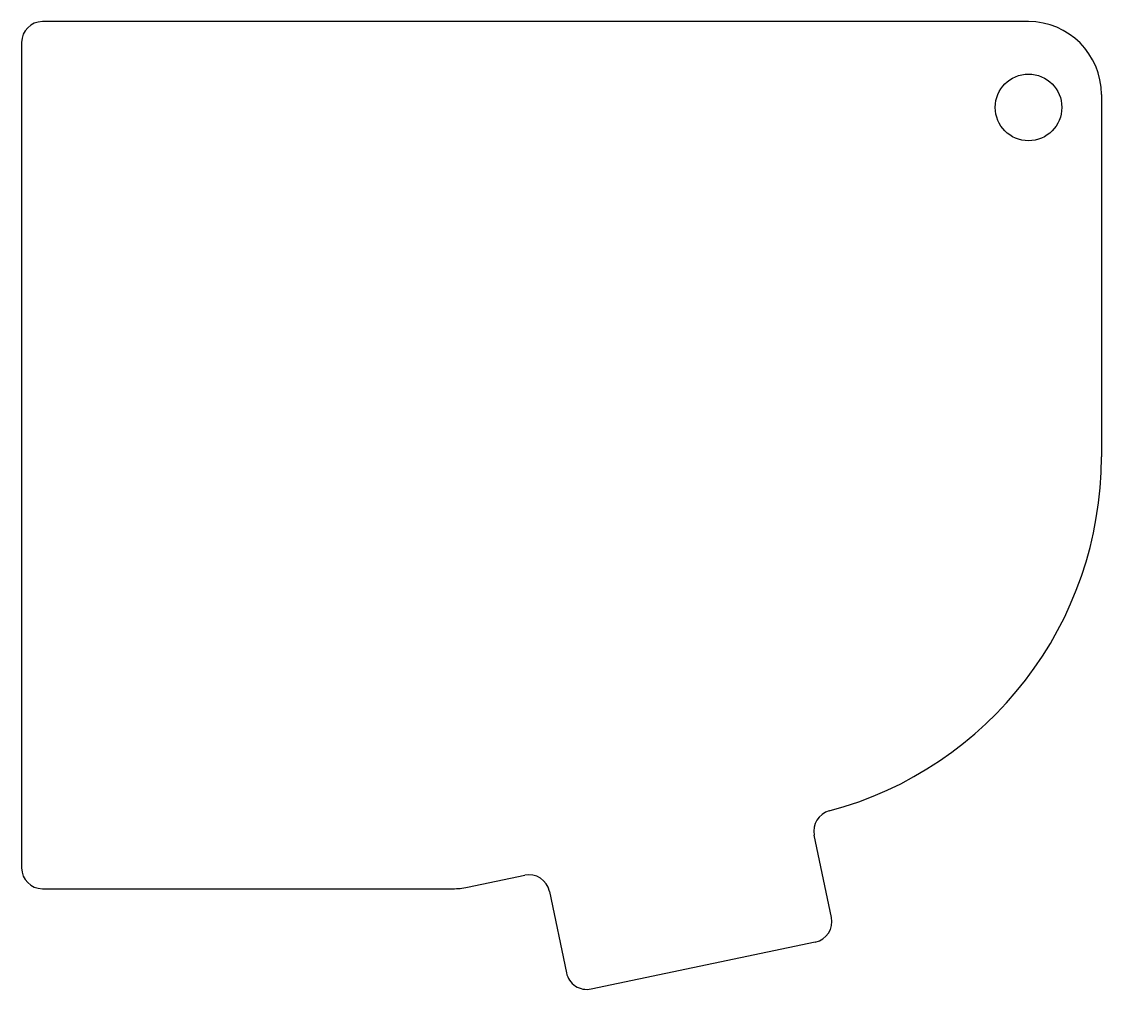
# Model space of a CAD drawing. Header units: millimetres. Extents: x -17.3 to 34.6, y -28.9 to 17.6.
import ezdxf

# ---------------------------------------------------------------- set-up
doc = ezdxf.new("R2010")
doc.units = ezdxf.units.MM

msp = doc.modelspace()

# ---------------------------------------------------------------- linework, layer by layer
at = {"color": 7, "linetype": 'Continuous', "lineweight": 25}
for p, q in [((31.067, 17.588), (-16.283, 17.588)), ((-17.283, 16.588), (-17.283, -23.061)), ((34.567, 14.088), (34.567, -3.317)), ((21.604, -25.434), (20.778, -21.493)), ((4.131, -23.987), (6.876, -23.412)), ((-16.283, -24.061), (3.413, -24.061)), ((8.06, -24.185), (8.88, -28.1)), ((10.064, -28.874), (20.83, -26.618))]:
    msp.add_line(p, q, dxfattribs=at)
msp.add_circle((31.067, 13.468), 1.6, dxfattribs=at)
for centre, radius, start, end in [((-16.283, 16.588), 1, 90, 180), ((31.067, 14.088), 3.5, 0, 90), ((16.97, -3.317), 17.598, 284.9158, 0), ((21.757, -21.288), 1, 104.9158, 191.8335), ((-16.283, -23.061), 1, 180, 270), ((7.081, -24.39), 1, 11.8335, 101.8335), ((3.413, -20.561), 3.5, 270, 281.8335), ((20.625, -25.64), 1, 281.8335, 11.8335), ((9.859, -27.895), 1, 191.8335, 281.8335)]:
    msp.add_arc(centre, radius, start, end, dxfattribs=at)

doc.saveas('drawing.dxf')
